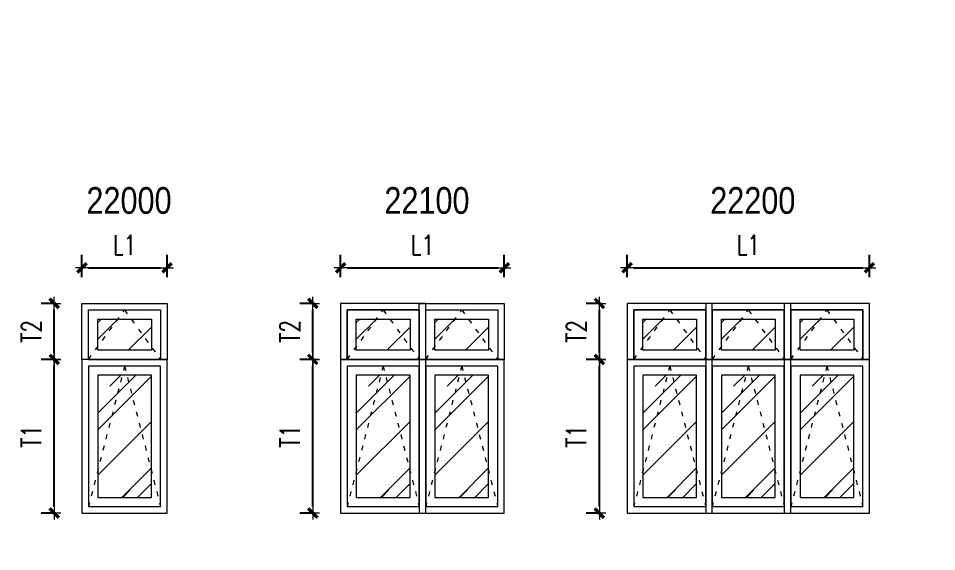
# Model space of a CAD drawing. Header units: centimetres. Extents: x 241563 to 294181, y -34797 to 61752.
# Drawn here: x 257020 to 264033, y 33970 to 38043 of the extents above; entities that cross this region are included whole.
import ezdxf

# ---------------------------------------------------------------- set-up
doc = ezdxf.new("R2010")
doc.units = ezdxf.units.CM
doc.header["$MEASUREMENT"] = 0
doc.linetypes.add('ACAD_ISO03W100', pattern=[30, 12, -18])
doc.layers.add('0.00', color=130, linetype='Continuous', lineweight=0)
doc.styles.add('ISO', font='ARIALN.TTF')
doc.styles.add('TEXT', font='simplex.shx', dxfattribs={"width": 0.75})
doc.dimstyles.new('D100B', dxfattribs={"dimscale": 100, "dimtxt": 1.5, "dimasz": 0.5, "dimexe": 1, "dimexo": 2, "dimgap": 1, "dimtad": 1, "dimdec": 0, "dimzin": 0, "dimdsep": 46, "dimtxsty": 'TEXT', "dimblk1": 'tick', "dimblk2": 'tick', "dimsah": 1, "dimcen": 0, "dimclre": 15, "dimadec": 0, "dimazin": 0, "dimtfac": 1, "dimtdec": 0, "dimtix": 1, "dimtmove": 2, "dimatfit": 3, "dimldrblk": 'tick', "dimfxl": 1, "dimtolj": 1, "dimtzin": 0, "dimarcsym": 0})

# ---------------------------------------------------------------- blocks, each defined once
blk = doc.blocks.new('tick')
for p, q in [((-1, 0), (1, 0)), ((0, 1), (0, -1))]:
    blk.add_line(p, q)
at = {"const_width": 0.5}
blk.add_lwpolyline([(-0.71, -0.71), (0.71, 0.71)], dxfattribs=at)
blk = doc.blocks.new('*D640')
at = {"color": 15, "linetype": 'Continuous', "lineweight": -2, "ltscale": 2, "transparency": 16777216}
for p, q in [((263727.6, 8963.3), (263727.6, 9074)), ((264927.6, 8963.3), (264927.6, 9074))]:
    blk.add_line(p, q, dxfattribs=at)
at = {"color": 0, "linetype": 'Continuous', "lineweight": -2, "ltscale": 2, "transparency": 16777216}
blk.add_line((264877.6, 8974), (263777.6, 8974), dxfattribs=at)
at = {"layer": '0.00', "color": 15, "linetype": 'Continuous', "lineweight": -2, "ltscale": 2, "transparency": 16777216}
for p, q in [((266552.5, 42751.9), (266552.5, 42924.1)), ((267802.5, 42751.9), (267802.5, 42924.1))]:
    blk.add_line(p, q, dxfattribs=at)
at = {"layer": '0.00', "color": 0, "linetype": 'Continuous', "lineweight": -2, "ltscale": 2, "transparency": 16777216}
blk.add_line((266602.5, 42824.1), (267752.5, 42824.1), dxfattribs=at)
at = {"layer": 'Defpoints', "color": 0, "linetype": 'Continuous', "ltscale": 2, "transparency": 16777216}
for p in [(267802.5, 42824.1), (266552.5, 42551.9), (267802.5, 42551.9), (263727.6, 8974), (263727.6, 8763.3), (264927.6, 8763.3)]:
    blk.add_point(p, dxfattribs=at)
at = {"color": 0, "linetype": 'Continuous', "lineweight": -2, "ltscale": 2, "transparency": 16777216, "xscale": 50, "yscale": 50, "zscale": 50, "rotation": 180}
blk.add_blockref('tick', (263727.6, 8974), dxfattribs=at)
at = {"color": 0, "linetype": 'Continuous', "lineweight": -2, "ltscale": 2, "transparency": 16777216, "xscale": 50, "yscale": 50, "zscale": 50}
blk.add_blockref('tick', (264927.6, 8974), dxfattribs=at)
at = {"layer": '0.00', "color": 0, "linetype": 'Continuous', "lineweight": -2, "ltscale": 2, "transparency": 16777216, "xscale": 50, "yscale": 50, "zscale": 50, "rotation": 180}
blk.add_blockref('tick', (266552.5, 42824.1), dxfattribs=at)
at = {"layer": '0.00', "color": 0, "linetype": 'Continuous', "lineweight": -2, "ltscale": 2, "transparency": 16777216, "xscale": 50, "yscale": 50, "zscale": 50}
blk.add_blockref('tick', (267802.5, 42824.1), dxfattribs=at)
at = {"color": 0, "linetype": 'Continuous', "ltscale": 2, "transparency": 16777216, "insert": (264327.6, 9149), "char_height": 150, "attachment_point": 5, "style": 'TEXT'}
blk.add_mtext('\\A1;L2', dxfattribs=at)
at = {"layer": '0.00', "color": 0, "linetype": 'Continuous', "ltscale": 2, "transparency": 16777216, "insert": (267177.5, 42999.1), "char_height": 150, "attachment_point": 5, "style": 'TEXT'}
blk.add_mtext('\\A1;L1', dxfattribs=at)
blk = doc.blocks.new('*D652')
at = {"layer": '0.00', "color": 15, "linetype": 'Continuous', "lineweight": -2, "ltscale": 2, "transparency": 16777216}
for p, q in [((257506.1, 36066.1), (257506.1, 36238.3)), ((258156.1, 36066.1), (258156.1, 36238.3))]:
    blk.add_line(p, q, dxfattribs=at)
at = {"layer": '0.00', "color": 0, "linetype": 'Continuous', "lineweight": -2, "ltscale": 2, "transparency": 16777216}
blk.add_line((257556.1, 36138.3), (258106.1, 36138.3), dxfattribs=at)
at = {"layer": 'Defpoints', "color": 0, "linetype": 'Continuous', "ltscale": 2, "transparency": 16777216}
for p in [(258156.1, 36138.3), (257506.1, 35866.1), (258156.1, 35866.1)]:
    blk.add_point(p, dxfattribs=at)
at = {"layer": '0.00', "color": 0, "linetype": 'Continuous', "lineweight": -2, "ltscale": 2, "transparency": 16777216, "xscale": 50, "yscale": 50, "zscale": 50, "rotation": 180}
blk.add_blockref('tick', (257506.1, 36138.3), dxfattribs=at)
at = {"layer": '0.00', "color": 0, "linetype": 'Continuous', "lineweight": -2, "ltscale": 2, "transparency": 16777216, "xscale": 50, "yscale": 50, "zscale": 50}
blk.add_blockref('tick', (258156.1, 36138.3), dxfattribs=at)
at = {"layer": '0.00', "color": 0, "linetype": 'Continuous', "ltscale": 2, "transparency": 16777216, "insert": (257831.1, 36313.3), "char_height": 150, "attachment_point": 5, "style": 'TEXT'}
blk.add_mtext('\\A1;L1', dxfattribs=at)
blk = doc.blocks.new('*D653')
at = {"layer": '0.00', "color": 15, "linetype": 'Continuous', "lineweight": -2, "ltscale": 2, "transparency": 16777216}
for p, q in [((259481.2, 36066.1), (259481.2, 36238.3)), ((260731.2, 36066.1), (260731.2, 36238.3))]:
    blk.add_line(p, q, dxfattribs=at)
at = {"layer": '0.00', "color": 0, "linetype": 'Continuous', "lineweight": -2, "ltscale": 2, "transparency": 16777216}
blk.add_line((259531.2, 36138.3), (260681.2, 36138.3), dxfattribs=at)
at = {"layer": 'Defpoints', "color": 0, "linetype": 'Continuous', "ltscale": 2, "transparency": 16777216}
for p in [(260731.2, 36138.3), (259481.2, 35866.1), (260731.2, 35866.1)]:
    blk.add_point(p, dxfattribs=at)
at = {"layer": '0.00', "color": 0, "linetype": 'Continuous', "lineweight": -2, "ltscale": 2, "transparency": 16777216, "xscale": 50, "yscale": 50, "zscale": 50, "rotation": 180}
blk.add_blockref('tick', (259481.2, 36138.3), dxfattribs=at)
at = {"layer": '0.00', "color": 0, "linetype": 'Continuous', "lineweight": -2, "ltscale": 2, "transparency": 16777216, "xscale": 50, "yscale": 50, "zscale": 50}
blk.add_blockref('tick', (260731.2, 36138.3), dxfattribs=at)
at = {"layer": '0.00', "color": 0, "linetype": 'Continuous', "ltscale": 2, "transparency": 16777216, "insert": (260106.2, 36313.3), "char_height": 150, "attachment_point": 5, "style": 'TEXT'}
blk.add_mtext('\\A1;L1', dxfattribs=at)
blk = doc.blocks.new('*D654')
at = {"layer": '0.00', "color": 15, "linetype": 'Continuous', "lineweight": -2, "ltscale": 2, "transparency": 16777216}
for p, q in [((261669.9, 36066.1), (261669.9, 36238.3)), ((263519.9, 36066.1), (263519.9, 36238.3))]:
    blk.add_line(p, q, dxfattribs=at)
at = {"layer": '0.00', "color": 0, "linetype": 'Continuous', "lineweight": -2, "ltscale": 2, "transparency": 16777216}
blk.add_line((261719.9, 36138.3), (263469.9, 36138.3), dxfattribs=at)
at = {"layer": 'Defpoints', "color": 0, "linetype": 'Continuous', "ltscale": 2, "transparency": 16777216}
for p in [(263519.9, 36138.3), (261669.9, 35866.1), (263519.9, 35866.1)]:
    blk.add_point(p, dxfattribs=at)
at = {"layer": '0.00', "color": 0, "linetype": 'Continuous', "lineweight": -2, "ltscale": 2, "transparency": 16777216, "xscale": 50, "yscale": 50, "zscale": 50, "rotation": 180}
blk.add_blockref('tick', (261669.9, 36138.3), dxfattribs=at)
at = {"layer": '0.00', "color": 0, "linetype": 'Continuous', "lineweight": -2, "ltscale": 2, "transparency": 16777216, "xscale": 50, "yscale": 50, "zscale": 50}
blk.add_blockref('tick', (263519.9, 36138.3), dxfattribs=at)
at = {"layer": '0.00', "color": 0, "linetype": 'Continuous', "ltscale": 2, "transparency": 16777216, "insert": (262594.9, 36313.3), "char_height": 150, "attachment_point": 5, "style": 'TEXT'}
blk.add_mtext('\\A1;L1', dxfattribs=at)
blk = doc.blocks.new('*D715')
at = {"layer": '0.00', "color": 15, "linetype": 'Continuous', "lineweight": -2, "ltscale": 2, "transparency": 16777216}
for p, q in [((257306.1, 35866.1), (257193.7, 35866.1)), ((257306.1, 35437.8), (257193.7, 35437.8))]:
    blk.add_line(p, q, dxfattribs=at)
at = {"layer": '0.00', "color": 0, "linetype": 'Continuous', "lineweight": -2, "ltscale": 2, "transparency": 16777216}
blk.add_line((257293.7, 35487.8), (257293.7, 35816.1), dxfattribs=at)
at = {"layer": 'Defpoints', "color": 0, "linetype": 'Continuous', "ltscale": 2, "transparency": 16777216}
for p in [(257293.7, 35866.1), (257506.1, 35866.1), (257506.1, 35437.8)]:
    blk.add_point(p, dxfattribs=at)
at = {"layer": '0.00', "color": 0, "linetype": 'Continuous', "lineweight": -2, "ltscale": 2, "transparency": 16777216, "xscale": 50, "yscale": 50, "zscale": 50}
for p, rotation in [((257293.7, 35866.1), 90), ((257293.7, 35437.8), 270)]:
    blk.add_blockref('tick', p, dxfattribs=dict(at, rotation=rotation))
at = {"layer": '0.00', "color": 0, "linetype": 'Continuous', "ltscale": 2, "transparency": 16777216, "insert": (257118.7, 35652), "char_height": 150, "attachment_point": 5, "rotation": 90, "style": 'TEXT'}
blk.add_mtext('\\A1;T2', dxfattribs=at)
blk = doc.blocks.new('*D716')
at = {"layer": '0.00', "color": 15, "linetype": 'Continuous', "lineweight": -2, "ltscale": 2, "transparency": 16777216}
for p, q in [((257306.1, 35437.8), (257193.7, 35437.8)), ((257306.1, 34264.4), (257193.7, 34264.4))]:
    blk.add_line(p, q, dxfattribs=at)
at = {"layer": '0.00', "color": 0, "linetype": 'Continuous', "lineweight": -2, "ltscale": 2, "transparency": 16777216}
blk.add_line((257293.7, 34314.4), (257293.7, 35387.8), dxfattribs=at)
at = {"layer": 'Defpoints', "color": 0, "linetype": 'Continuous', "ltscale": 2, "transparency": 16777216}
for p in [(257293.7, 35437.8), (257506.1, 35437.8), (257506.1, 34264.4)]:
    blk.add_point(p, dxfattribs=at)
at = {"layer": '0.00', "color": 0, "linetype": 'Continuous', "lineweight": -2, "ltscale": 2, "transparency": 16777216, "xscale": 50, "yscale": 50, "zscale": 50}
for p, rotation in [((257293.7, 35437.8), 90), ((257293.7, 34264.4), 270)]:
    blk.add_blockref('tick', p, dxfattribs=dict(at, rotation=rotation))
at = {"layer": '0.00', "color": 0, "linetype": 'Continuous', "ltscale": 2, "transparency": 16777216, "insert": (257118.7, 34851.1), "char_height": 150, "attachment_point": 5, "rotation": 90, "style": 'TEXT'}
blk.add_mtext('\\A1;T1', dxfattribs=at)
blk = doc.blocks.new('*D717')
at = {"layer": '0.00', "color": 15, "linetype": 'Continuous', "lineweight": -2, "ltscale": 2, "transparency": 16777216}
for p, q in [((259281.2, 35866.1), (259168.8, 35866.1)), ((259281.2, 35437.8), (259168.8, 35437.8))]:
    blk.add_line(p, q, dxfattribs=at)
at = {"layer": '0.00', "color": 0, "linetype": 'Continuous', "lineweight": -2, "ltscale": 2, "transparency": 16777216}
blk.add_line((259268.8, 35487.8), (259268.8, 35816.1), dxfattribs=at)
at = {"layer": 'Defpoints', "color": 0, "linetype": 'Continuous', "ltscale": 2, "transparency": 16777216}
for p in [(259268.8, 35866.1), (259481.2, 35866.1), (259481.2, 35437.8)]:
    blk.add_point(p, dxfattribs=at)
at = {"layer": '0.00', "color": 0, "linetype": 'Continuous', "lineweight": -2, "ltscale": 2, "transparency": 16777216, "xscale": 50, "yscale": 50, "zscale": 50}
for p, rotation in [((259268.8, 35866.1), 90), ((259268.8, 35437.8), 270)]:
    blk.add_blockref('tick', p, dxfattribs=dict(at, rotation=rotation))
at = {"layer": '0.00', "color": 0, "linetype": 'Continuous', "ltscale": 2, "transparency": 16777216, "insert": (259093.8, 35652), "char_height": 150, "attachment_point": 5, "rotation": 90, "style": 'TEXT'}
blk.add_mtext('\\A1;T2', dxfattribs=at)
blk = doc.blocks.new('*D718')
at = {"layer": '0.00', "color": 15, "linetype": 'Continuous', "lineweight": -2, "ltscale": 2, "transparency": 16777216}
for p, q in [((259281.2, 35437.8), (259168.8, 35437.8)), ((259281.2, 34264.4), (259168.8, 34264.4))]:
    blk.add_line(p, q, dxfattribs=at)
at = {"layer": '0.00', "color": 0, "linetype": 'Continuous', "lineweight": -2, "ltscale": 2, "transparency": 16777216}
blk.add_line((259268.8, 34314.4), (259268.8, 35387.8), dxfattribs=at)
at = {"layer": 'Defpoints', "color": 0, "linetype": 'Continuous', "ltscale": 2, "transparency": 16777216}
for p in [(259268.8, 35437.8), (259481.2, 35437.8), (259481.2, 34264.4)]:
    blk.add_point(p, dxfattribs=at)
at = {"layer": '0.00', "color": 0, "linetype": 'Continuous', "lineweight": -2, "ltscale": 2, "transparency": 16777216, "xscale": 50, "yscale": 50, "zscale": 50}
for p, rotation in [((259268.8, 35437.8), 90), ((259268.8, 34264.4), 270)]:
    blk.add_blockref('tick', p, dxfattribs=dict(at, rotation=rotation))
at = {"layer": '0.00', "color": 0, "linetype": 'Continuous', "ltscale": 2, "transparency": 16777216, "insert": (259093.8, 34851.1), "char_height": 150, "attachment_point": 5, "rotation": 90, "style": 'TEXT'}
blk.add_mtext('\\A1;T1', dxfattribs=at)
blk = doc.blocks.new('*D719')
at = {"layer": '0.00', "color": 15, "linetype": 'Continuous', "lineweight": -2, "ltscale": 2, "transparency": 16777216}
for p, q in [((261469.9, 35866.1), (261357.5, 35866.1)), ((261469.9, 35437.8), (261357.5, 35437.8))]:
    blk.add_line(p, q, dxfattribs=at)
at = {"layer": '0.00', "color": 0, "linetype": 'Continuous', "lineweight": -2, "ltscale": 2, "transparency": 16777216}
blk.add_line((261457.5, 35487.8), (261457.5, 35816.1), dxfattribs=at)
at = {"layer": 'Defpoints', "color": 0, "linetype": 'Continuous', "ltscale": 2, "transparency": 16777216}
for p in [(261457.5, 35866.1), (261669.9, 35866.1), (261669.9, 35437.8)]:
    blk.add_point(p, dxfattribs=at)
at = {"layer": '0.00', "color": 0, "linetype": 'Continuous', "lineweight": -2, "ltscale": 2, "transparency": 16777216, "xscale": 50, "yscale": 50, "zscale": 50}
for p, rotation in [((261457.5, 35866.1), 90), ((261457.5, 35437.8), 270)]:
    blk.add_blockref('tick', p, dxfattribs=dict(at, rotation=rotation))
at = {"layer": '0.00', "color": 0, "linetype": 'Continuous', "ltscale": 2, "transparency": 16777216, "insert": (261282.5, 35652), "char_height": 150, "attachment_point": 5, "rotation": 90, "style": 'TEXT'}
blk.add_mtext('\\A1;T2', dxfattribs=at)
blk = doc.blocks.new('*D725')
at = {"layer": '0.00', "color": 15, "linetype": 'Continuous', "lineweight": -2, "ltscale": 2, "transparency": 16777216}
for p, q in [((261469.9, 35437.8), (261357.5, 35437.8)), ((261469.9, 34264.4), (261357.5, 34264.4))]:
    blk.add_line(p, q, dxfattribs=at)
at = {"layer": '0.00', "color": 0, "linetype": 'Continuous', "lineweight": -2, "ltscale": 2, "transparency": 16777216}
blk.add_line((261457.5, 34314.4), (261457.5, 35387.8), dxfattribs=at)
at = {"layer": 'Defpoints', "color": 0, "linetype": 'Continuous', "ltscale": 2, "transparency": 16777216}
for p in [(261457.5, 35437.8), (261669.9, 35437.8), (261669.9, 34264.4)]:
    blk.add_point(p, dxfattribs=at)
at = {"layer": '0.00', "color": 0, "linetype": 'Continuous', "lineweight": -2, "ltscale": 2, "transparency": 16777216, "xscale": 50, "yscale": 50, "zscale": 50}
for p, rotation in [((261457.5, 35437.8), 90), ((261457.5, 34264.4), 270)]:
    blk.add_blockref('tick', p, dxfattribs=dict(at, rotation=rotation))
at = {"layer": '0.00', "color": 0, "linetype": 'Continuous', "ltscale": 2, "transparency": 16777216, "insert": (261282.5, 34851.1), "char_height": 150, "attachment_point": 5, "rotation": 90, "style": 'TEXT'}
blk.add_mtext('\\A1;T1', dxfattribs=at)

msp = doc.modelspace()

# ---------------------------------------------------------------- hatches: boundary and pattern name
at = {"layer": '0.00', "linetype": 'Continuous', "ltscale": 2}
h = msp.add_hatch(dxfattribs=at)
h.set_pattern_fill('AR-RROOF', color=4, scale=500, angle=45)
h.set_pattern_definition([(45, (-38513.6, 7128.4), (424.2641, 1131.37085), [7500, -1000, 2500, -500]), (45, (-38220.16, 7775.4), (-823.7794, 116.6726), [1500, -165, 3000, -375]), (45, (-38637.35, 7605.7), (1601.59686, 2075.3584), [4000, -700, 2000, -500])])
h.paths.add_polyline_path([(258036.1, 35746.1), (257626.1, 35746.1), (257626.1, 35507.8), (258036.1, 35507.8)])
h = msp.add_hatch(dxfattribs=at)
h.set_pattern_fill('AR-RROOF', color=4, scale=500, angle=45)
h.set_pattern_definition([(45, (-36538.44, 7128.4), (424.2641, 1131.37085), [7500, -1000, 2500, -500]), (45, (-36245, 7775.4), (-823.7794, 116.6726), [1500, -165, 3000, -375]), (45, (-36662.2, 7605.7), (1601.59686, 2075.3584), [4000, -700, 2000, -500])])
h.paths.add_polyline_path([(260011.2, 35746.1), (259601.2, 35746.1), (259601.2, 35507.8), (260011.2, 35507.8)])
h = msp.add_hatch(dxfattribs=at)
h.set_pattern_fill('AR-RROOF', color=4, scale=500, angle=45)
h.set_pattern_definition([(45, (-35938.44, 7128.4), (424.2641, 1131.37085), [7500, -1000, 2500, -500]), (45, (-35645, 7775.4), (-823.7794, 116.6726), [1500, -165, 3000, -375]), (45, (-36062.2, 7605.7), (1601.59686, 2075.3584), [4000, -700, 2000, -500])])
h.paths.add_polyline_path([(260611.2, 35746.1), (260201.2, 35746.1), (260201.2, 35507.8), (260611.2, 35507.8)])
h = msp.add_hatch(dxfattribs=at)
h.set_pattern_fill('AR-RROOF', color=4, scale=500, angle=45)
h.set_pattern_definition([(45, (-34349.8, 7128.4), (424.2641, 1131.37085), [7500, -1000, 2500, -500]), (45, (-34056.36, 7775.4), (-823.7794, 116.6726), [1500, -165, 3000, -375]), (45, (-34473.55, 7605.7), (1601.59686, 2075.3584), [4000, -700, 2000, -500])])
h.paths.add_polyline_path([(262199.9, 35746.1), (261789.9, 35746.1), (261789.9, 35507.8), (262199.9, 35507.8)])
h = msp.add_hatch(dxfattribs=at)
h.set_pattern_fill('AR-RROOF', color=4, scale=500, angle=45)
h.set_pattern_definition([(45, (-33749.8, 7128.4), (424.2641, 1131.37085), [7500, -1000, 2500, -500]), (45, (-33456.36, 7775.4), (-823.7794, 116.6726), [1500, -165, 3000, -375]), (45, (-33873.55, 7605.7), (1601.59686, 2075.3584), [4000, -700, 2000, -500])])
h.paths.add_polyline_path([(262799.9, 35746.1), (262389.9, 35746.1), (262389.9, 35507.8), (262799.9, 35507.8)])
h = msp.add_hatch(dxfattribs=at)
h.set_pattern_fill('AR-RROOF', color=4, scale=500, angle=45)
h.set_pattern_definition([(45, (-33149.8, 7128.4), (424.2641, 1131.37085), [7500, -1000, 2500, -500]), (45, (-32856.36, 7775.4), (-823.7794, 116.6726), [1500, -165, 3000, -375]), (45, (-33273.55, 7605.7), (1601.59686, 2075.3584), [4000, -700, 2000, -500])])
h.paths.add_polyline_path([(263399.9, 35746.1), (262989.9, 35746.1), (262989.9, 35507.8), (263399.9, 35507.8)])
h = msp.add_hatch(dxfattribs=at)
h.set_pattern_fill('AR-RROOF', color=4, scale=500, angle=45)
h.set_pattern_definition([(45, (2324.83, 16479.8), (424.2641, 1131.37085), [7500, -1000, 2500, -500]), (45, (2618.3, 17126.8), (-823.7794, 116.6726), [1500, -165, 3000, -375]), (45, (2201.08, 16957.1), (1601.59686, 2075.3584), [4000, -700, 2000, -500])])
h.paths.add_polyline_path([(258036.1, 35317.8), (257626.1, 35317.8), (257626.1, 34384.4), (258036.1, 34384.4)])
h = msp.add_hatch(dxfattribs=at)
h.set_pattern_fill('AR-RROOF', color=4, scale=500, angle=45)
h.set_pattern_definition([(45, (4300, 16479.8), (424.2641, 1131.37085), [7500, -1000, 2500, -500]), (45, (4593.44, 17126.8), (-823.7794, 116.6726), [1500, -165, 3000, -375]), (45, (4176.25, 16957.1), (1601.59686, 2075.3584), [4000, -700, 2000, -500])])
h.paths.add_polyline_path([(260011.2, 35317.8), (259601.2, 35317.8), (259601.2, 34384.4), (260011.2, 34384.4)])
h = msp.add_hatch(dxfattribs=at)
h.set_pattern_fill('AR-RROOF', color=4, scale=500, angle=45)
h.set_pattern_definition([(45, (4900, 16479.8), (424.2641, 1131.37085), [7500, -1000, 2500, -500]), (45, (5193.44, 17126.8), (-823.7794, 116.6726), [1500, -165, 3000, -375]), (45, (4776.25, 16957.1), (1601.59686, 2075.3584), [4000, -700, 2000, -500])])
h.paths.add_polyline_path([(260611.2, 35317.8), (260201.2, 35317.8), (260201.2, 34384.4), (260611.2, 34384.4)])
h = msp.add_hatch(dxfattribs=at)
h.set_pattern_fill('AR-RROOF', color=4, scale=500, angle=45)
h.set_pattern_definition([(45, (6488.6, 16479.8), (424.2641, 1131.37085), [7500, -1000, 2500, -500]), (45, (6782.1, 17126.8), (-823.7794, 116.6726), [1500, -165, 3000, -375]), (45, (6364.88, 16957.1), (1601.59686, 2075.3584), [4000, -700, 2000, -500])])
h.paths.add_polyline_path([(262199.9, 35317.8), (261789.9, 35317.8), (261789.9, 34384.4), (262199.9, 34384.4)])
h = msp.add_hatch(dxfattribs=at)
h.set_pattern_fill('AR-RROOF', color=4, scale=500, angle=45)
h.set_pattern_definition([(45, (7088.6, 16479.8), (424.2641, 1131.37085), [7500, -1000, 2500, -500]), (45, (7382.1, 17126.8), (-823.7794, 116.6726), [1500, -165, 3000, -375]), (45, (6964.88, 16957.1), (1601.59686, 2075.3584), [4000, -700, 2000, -500])])
h.paths.add_polyline_path([(262799.9, 35317.8), (262389.9, 35317.8), (262389.9, 34384.4), (262799.9, 34384.4)])
h = msp.add_hatch(dxfattribs=at)
h.set_pattern_fill('AR-RROOF', color=4, scale=500, angle=45)
h.set_pattern_definition([(45, (7688.6, 16479.8), (424.2641, 1131.37085), [7500, -1000, 2500, -500]), (45, (7982.1, 17126.8), (-823.7794, 116.6726), [1500, -165, 3000, -375]), (45, (7564.88, 16957.1), (1601.59686, 2075.3584), [4000, -700, 2000, -500])])
h.paths.add_polyline_path([(263399.9, 35317.8), (262989.9, 35317.8), (262989.9, 34384.4), (263399.9, 34384.4)])

# ---------------------------------------------------------------- linework, layer by layer
at = {"layer": '0.00', "color": 40, "linetype": 'Continuous', "ltscale": 2, "true_color": 0xf8d731}
for p, q in [((257556.1, 35437.8), (258156.1, 35437.8)), ((259531.2, 35437.8), (260131.2, 35437.8)), ((260131.2, 35437.8), (260731.2, 35437.8)), ((261719.9, 35437.8), (262319.9, 35437.8)), ((262319.9, 35437.8), (262919.9, 35437.8)), ((262919.9, 35437.8), (263519.9, 35437.8))]:
    msp.add_line(p, q, dxfattribs=at)
at = {"layer": '0.00', "color": 40, "linetype": 'Continuous', "ltscale": 0.5, "true_color": 0xf8d731}
for points in [[(258156.1, 35437.8), (257506.1, 35437.8), (257506.1, 35866.1), (258156.1, 35866.1)], [(259481.2, 35437.8), (260131.2, 35437.8), (260131.2, 35866.1), (259481.2, 35866.1)], [(260731.2, 35437.8), (260081.2, 35437.8), (260081.2, 35866.1), (260731.2, 35866.1)], [(261669.9, 35437.8), (262319.9, 35437.8), (262319.9, 35866.1), (261669.9, 35866.1)], [(262269.9, 35437.8), (262919.9, 35437.8), (262919.9, 35866.1), (262269.9, 35866.1)], [(262869.9, 35437.8), (263519.9, 35437.8), (263519.9, 35866.1), (262869.9, 35866.1)], [(258106.1, 35437.8), (257556.1, 35437.8), (257556.1, 35816.1), (258106.1, 35816.1)], [(259531.2, 35437.8), (260081.2, 35437.8), (260081.2, 35816.1), (259531.2, 35816.1)], [(260081.2, 35437.8), (259531.2, 35437.8), (259531.2, 35816.1), (260081.2, 35816.1)], [(260681.2, 35437.8), (260131.2, 35437.8), (260131.2, 35816.1), (260681.2, 35816.1)], [(260681.2, 35437.8), (260131.2, 35437.8), (260131.2, 35816.1), (260681.2, 35816.1)], [(261719.9, 35437.8), (262269.9, 35437.8), (262269.9, 35816.1), (261719.9, 35816.1)], [(262269.9, 35437.8), (261719.9, 35437.8), (261719.9, 35816.1), (262269.9, 35816.1)], [(262319.9, 35437.8), (262869.9, 35437.8), (262869.9, 35816.1), (262319.9, 35816.1)], [(262869.9, 35437.8), (262319.9, 35437.8), (262319.9, 35816.1), (262869.9, 35816.1)], [(262919.9, 35437.8), (263469.9, 35437.8), (263469.9, 35816.1), (262919.9, 35816.1)], [(263469.9, 35437.8), (262919.9, 35437.8), (262919.9, 35816.1), (263469.9, 35816.1)], [(258036.1, 35507.8), (257626.1, 35507.8), (257626.1, 35746.1), (258036.1, 35746.1)], [(260011.2, 35507.8), (259601.2, 35507.8), (259601.2, 35746.1), (260011.2, 35746.1)], [(260611.2, 35507.8), (260201.2, 35507.8), (260201.2, 35746.1), (260611.2, 35746.1)], [(262199.9, 35507.8), (261789.9, 35507.8), (261789.9, 35746.1), (262199.9, 35746.1)], [(262799.9, 35507.8), (262389.9, 35507.8), (262389.9, 35746.1), (262799.9, 35746.1)], [(263399.9, 35507.8), (262989.9, 35507.8), (262989.9, 35746.1), (263399.9, 35746.1)]]:
    msp.add_lwpolyline(points, close=True, dxfattribs=at)
at = {"layer": '0.00', "color": 40, "linetype": 'ACAD_ISO03W100', "ltscale": 3, "true_color": 0xf8d731}
for points in [[(257556.1, 35437.8), (257831.1, 35816.1), (258106.1, 35437.8)], [(259531.2, 35437.8), (259806.2, 35816.1), (260081.2, 35437.8)], [(260131.2, 35437.8), (260406.2, 35816.1), (260681.2, 35437.8)], [(261719.9, 35437.8), (261994.9, 35816.1), (262269.9, 35437.8)], [(262319.9, 35437.8), (262594.9, 35816.1), (262869.9, 35437.8)], [(262919.9, 35437.8), (263194.9, 35816.1), (263469.9, 35437.8)], [(257831.1, 35387.8), (257556.1, 34314.4)], [(257831.1, 35387.8), (258106.1, 34314.4)], [(259806.2, 35387.8), (259531.2, 34314.4)], [(259806.2, 35387.8), (260081.2, 34314.4)], [(260406.2, 35387.8), (260131.2, 34314.4)], [(260406.2, 35387.8), (260681.2, 34314.4)], [(261994.9, 35387.8), (261719.9, 34314.4)], [(261994.9, 35387.8), (262269.9, 34314.4)], [(262594.9, 35387.8), (262319.9, 34314.4)], [(262594.9, 35387.8), (262869.9, 34314.4)], [(263194.9, 35387.8), (262919.9, 34314.4)], [(263194.9, 35387.8), (263469.9, 34314.4)]]:
    msp.add_lwpolyline(points, dxfattribs=at)
at = {"layer": '0.00', "color": 40, "linetype": 'Continuous', "ltscale": 2, "true_color": 0xf8d731}
for points in [[(258156.1, 35437.8), (257506.1, 35437.8), (257506.1, 34264.4), (258156.1, 34264.4)], [(260131.2, 35437.8), (259481.2, 35437.8), (259481.2, 34264.4), (260131.2, 34264.4)], [(260731.2, 35437.8), (260081.2, 35437.8), (260081.2, 34264.4), (260731.2, 34264.4)], [(262319.9, 35437.8), (261669.9, 35437.8), (261669.9, 34264.4), (262319.9, 34264.4)], [(262919.9, 35437.8), (262269.9, 35437.8), (262269.9, 34264.4), (262919.9, 34264.4)], [(263519.9, 35437.8), (262869.9, 35437.8), (262869.9, 34264.4), (263519.9, 34264.4)], [(258106.1, 35387.8), (257556.1, 35387.8), (257556.1, 34314.4), (258106.1, 34314.4)], [(260081.2, 35387.8), (259531.2, 35387.8), (259531.2, 34314.4), (260081.2, 34314.4)], [(260681.2, 35387.8), (260131.2, 35387.8), (260131.2, 34314.4), (260681.2, 34314.4)], [(262269.9, 35387.8), (261719.9, 35387.8), (261719.9, 34314.4), (262269.9, 34314.4)], [(262869.9, 35387.8), (262319.9, 35387.8), (262319.9, 34314.4), (262869.9, 34314.4)], [(263469.9, 35387.8), (262919.9, 35387.8), (262919.9, 34314.4), (263469.9, 34314.4)], [(258036.1, 35317.8), (257626.1, 35317.8), (257626.1, 34384.4), (258036.1, 34384.4)], [(260011.2, 35317.8), (259601.2, 35317.8), (259601.2, 34384.4), (260011.2, 34384.4)], [(260611.2, 35317.8), (260201.2, 35317.8), (260201.2, 34384.4), (260611.2, 34384.4)], [(262199.9, 35317.8), (261789.9, 35317.8), (261789.9, 34384.4), (262199.9, 34384.4)], [(262799.9, 35317.8), (262389.9, 35317.8), (262389.9, 34384.4), (262799.9, 34384.4)], [(263399.9, 35317.8), (262989.9, 35317.8), (262989.9, 34384.4), (263399.9, 34384.4)]]:
    msp.add_lwpolyline(points, close=True, dxfattribs=at)

# ---------------------------------------------------------------- texts
at = {"layer": '0.00', "color": 40, "linetype": 'Continuous', "true_color": 0xf8d731, "char_height": 204.1, "width": 604.134, "attachment_point": 1, "style": 'ISO'}
for s, insert in [('22000', (257540.3, 36754.4)), ('22100', (259815.5, 36754.4)), ('22200', (262304.1, 36754.4))]:
    msp.add_mtext(s, dxfattribs=dict(at, insert=insert))

# ---------------------------------------------------------------- dimensions: what is measured, and where the dimension line sits
at = {"linetype": 'Continuous', "ltscale": 2}
dim = msp.add_linear_dim(base=(263727.6, 8974), p1=(264927.6, 8763.3), p2=(263727.6, 8763.3), angle=180, text='L2', dimstyle='D100B', dxfattribs=at)
dim.commit()
dim.dimension.update_dxf_attribs({"geometry": '*D640', "text_midpoint": (264327.6, 9149)})
at = {"layer": '0.00', "color": 6, "linetype": 'Continuous', "ltscale": 2}
for base, p1, p2, picture, middle in [((267802.5, 42824.1), (266552.5, 42551.9), (267802.5, 42551.9), '*D640', (267177.5, 42999.1)), ((258156.1, 36138.3), (257506.1, 35866.1), (258156.1, 35866.1), '*D652', (257831.1, 36313.3)), ((260731.2, 36138.3), (259481.2, 35866.1), (260731.2, 35866.1), '*D653', (260106.2, 36313.3)), ((263519.9, 36138.3), (261669.9, 35866.1), (263519.9, 35866.1), '*D654', (262594.9, 36313.3))]:
    dim = msp.add_linear_dim(base=base, p1=p1, p2=p2, text='L1', dimstyle='D100B', dxfattribs=at)
    dim.commit()
    dim.dimension.update_dxf_attribs({"geometry": picture, "text_midpoint": middle})
for base, p1, p2, text, picture, middle in [((257293.7, 35866.1), (257506.1, 35437.8), (257506.1, 35866.1), 'T2', '*D715', (257118.7, 35652)), ((259268.8, 35866.1), (259481.2, 35437.8), (259481.2, 35866.1), 'T2', '*D717', (259093.8, 35652)), ((261457.5, 35866.1), (261669.9, 35437.8), (261669.9, 35866.1), 'T2', '*D719', (261282.5, 35652)), ((257293.7, 35437.8), (257506.1, 34264.4), (257506.1, 35437.8), 'T1', '*D716', (257118.7, 34851.1)), ((259268.8, 35437.8), (259481.2, 34264.4), (259481.2, 35437.8), 'T1', '*D718', (259093.8, 34851.1)), ((261457.5, 35437.8), (261669.9, 34264.4), (261669.9, 35437.8), 'T1', '*D725', (261282.5, 34851.1))]:
    dim = msp.add_linear_dim(base=base, p1=p1, p2=p2, angle=90, text=text, dimstyle='D100B', dxfattribs=at)
    dim.commit()
    dim.dimension.update_dxf_attribs({"geometry": picture, "text_midpoint": middle})

doc.saveas('drawing.dxf')
